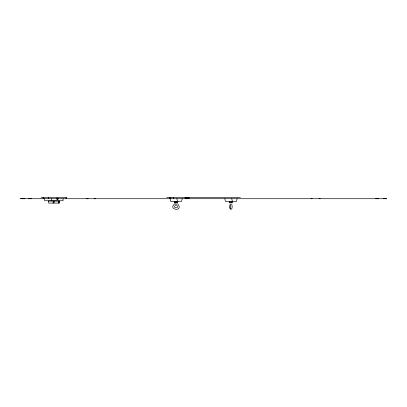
<?xml version="1.0" encoding="UTF-8"?>
<svg xmlns="http://www.w3.org/2000/svg" width="407" height="407" viewBox="0 0 407 407"><rect width="100%" height="100%" fill="white"/><g stroke="black" fill="none" stroke-linecap="round" stroke-linejoin="round"><path stroke-width="0.61" d="M169.953 197.375L170.564 201.414L181.537 201.414L182.209 198.718M169.963 198.718L169.963 197.375M170.813 198.718L170.823 197.375M173.321 198.718L173.321 197.375M185.154 198.723L185.154 197.375M185.648 198.723L185.648 197.375M186.61 198.723L186.61 197.375M187.602 198.723L187.602 197.375M188.538 198.723L188.538 197.375M189.041 198.723L189.041 197.375M229.955 204.797C228.566 210.867 233.323 210.862 231.934 204.792M237.108 198.723L236.436 201.419L225.463 201.414L224.796 198.723M230.525 208.053L230.184 208.491L230.26 204.797M175.269 203.378C166.336 209.915 184.524 212.393 177.64 203.719M175.687 205.001C171.469 208.699 180.662 208.694 176.435 205.001M86.554 198.723L87.266 198.723M20.421 198.718L24.949 198.718M94.709 198.723L95.075 198.723M94.149 198.723L95.304 198.723M94.393 198.723L95.548 198.723M312.184 198.723L310.989 198.718M320.258 198.723L318.996 198.718M41.143 197.375L66.626 197.375M166.626 197.375L240.389 197.375M31.649 198.718L28.434 198.718L28.739 198.718M88.171 198.723L86.625 198.723L86.95 198.723M375.585 198.723L378.566 198.723L378.184 198.723M383.496 198.723L386.65 198.723L20.625 198.718M48.514 201.078L53.139 201.078L53.139 203.098M53.531 201.078L58.491 201.078L58.491 203.098M58.883 201.078L59.254 201.078M59.152 203.098L59.152 201.078L59.157 203.098L53.963 203.098L53.963 201.078M175.468 204.105L176.791 204.105M230.108 204.105L230.591 204.105M231.298 204.105L231.781 204.105M231.751 198.723L232.422 201.414M176.852 198.718L177.523 201.414M232.626 201.419L232.626 202.762L229.263 202.762L229.263 201.419M231.715 201.419L231.715 202.762M230.036 201.419L230.036 202.762M177.747 201.419L177.747 202.762L174.379 202.762L174.379 201.419M176.836 201.419L176.836 202.762M175.152 201.419L175.152 202.762M66.092 197.375L66.092 198.723M63.075 198.723L63.075 200.743L44.689 200.743L44.689 198.723M53.805 201.078L53.805 203.098L48.606 203.098L48.606 201.078M51.699 198.723L51.699 200.743M48.687 197.375L48.687 198.723M43.173 197.375L43.173 198.723M57.962 199.201A0.672 0.336 -90 0 0 57.809 198.072A0.672 0.336 -90 0 0 57.402 198.896A0.672 0.336 -90 0 0 57.962 199.201M57.346 199.059A0.672 0.336 -90 0 0 57.056 198.051A0.672 0.336 -90 0 0 56.766 199.059A0.672 0.336 -90 0 0 57.346 199.059"/></g></svg>
